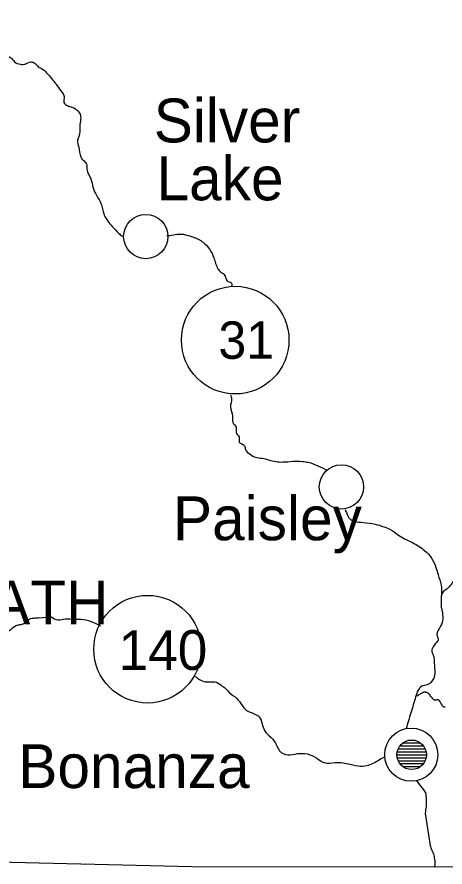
# Model space of a CAD drawing. Extents: x 0 to 1.42, y 0 to 0.92.
# Drawn here: x 0.1901 to 0.2201, y 0.4162 to 0.4758 of the extents above; entities that cross this region are included whole.
import ezdxf

# ---------------------------------------------------------------- set-up
doc = ezdxf.new("R2010")
doc.units = 0
doc.layers.add('P_ODOT_PLAN_TBlock', color=7, linetype='Continuous')

msp = doc.modelspace()

# ---------------------------------------------------------------- linework, layer by layer
at = {"layer": 'P_ODOT_PLAN_TBlock'}
for p, q in [((0.21986348395233393, 0.4352182903872479), (0.21986184353238644, 0.4351782641405353)), ((0.21987037371609391, 0.43433246361559436), (0.21986348395233393, 0.4352182903872479)), ((0.19158690914915827, 0.4336510331694066), (0.19246715849299678, 0.4337081197835994)), ((0.21695075429353475, 0.4246572667652006), (0.2186042976006214, 0.4246572667652006)), ((0.21714268342739304, 0.42486428776258894), (0.21839366767936805, 0.42486428776258894)), ((0.21674635796806893, 0.42403554760509565), (0.2188086939260872, 0.42403554760509565)), ((0.21675849707567396, 0.424242568602484), (0.2187840876268746, 0.424242568602484)), ((0.21682673854549675, 0.4244502457678449), (0.2187283133486594, 0.4244502457678449)), ((0.21558887765310178, 0.42374322477046955), (0.21590416636702559, 0.4238908625657451)), ((0.21676473067149404, 0.4238285266077399), (0.21878999313865957, 0.4238285266077399)), ((0.21682673854549675, 0.423620849442379), (0.2187283133486594, 0.423620849442379)), ((0.2169445206977147, 0.42341382844499065), (0.21859806400480128, 0.42341382844499065)), ((0.21715515061900062, 0.42320680744763484), (0.21839990127515554, 0.42320680744763484)), ((0.2187289695166319, 0.4199246552166442), (0.21906919261373822, 0.4176825292324053)), ((0.20234281466098883, 0.41617170246075175), (0.18827719786309507, 0.41652111190957064)), ((0.24670830022527374, 0.4163564137468475), (0.21936512437226185, 0.4161635003610142)), ((0.21936512437226185, 0.4161635003610142), (0.20234281466098883, 0.41617170246075175))]:
    msp.add_line(p, q, dxfattribs=at)
for points in [[(0.21814027940789246, 0.4281616529179305), (0.2182570794078889, 0.4282290154179576), (0.21850919190789342, 0.42837450291798473), (0.2185813294078956, 0.4284162404179926), (0.21859894190790266, 0.4284258029179376), (0.2186114044078933, 0.42843129041796174)], [(0.2186114044078933, 0.42843129041796174), (0.21861375440788813, 0.4284323279179587), (0.21862782940788364, 0.42843622791795155), (0.2186395294078946, 0.4284383529179574), (0.21865312940790627, 0.4284393779179595), (0.21867021690788482, 0.4284395154179681), (0.21869024190789355, 0.4284395154179681), (0.21870709190790463, 0.4284395529179527), (0.21873575440788037, 0.42843941541797664), (0.21875641690788764, 0.428438927917949), (0.21877479190789065, 0.4284371029179827), (0.21879746690790122, 0.4284331279179882), (0.2188207669078828, 0.42842712791797916), (0.21884709190789117, 0.42841715291797566), (0.21886685440789386, 0.42840759041796544), (0.2188920294079027, 0.42839210291798063), (0.21891591690790335, 0.42837380291794674), (0.21894157940789094, 0.42835302791795316), (0.2189585544078832, 0.4283395904179725), (0.2189711169078816, 0.4283292904179723), (0.21897842940790474, 0.42832339041798734), (0.2189956294079022, 0.42830962791797733)], [(0.2189956294079022, 0.42830962791797733), (0.21900105440790327, 0.4283052279179621)], [(0.21900105440790327, 0.4283052279179621), (0.21901520440788422, 0.4282937279179666), (0.21902696690790208, 0.42828296541799377), (0.21903610440789156, 0.4282719029179487), (0.21904182940788328, 0.42826321541796963), (0.2190474919078844, 0.4282511279179551), (0.21906436690788517, 0.4281886404179434), (0.21906889190789794, 0.42817492791794554), (0.21907042940788474, 0.42817201541793765)], [(0.21907042940788474, 0.42817201541793765), (0.21907296690788391, 0.42816716541797706)], [(0.21907296690788391, 0.42816716541797706), (0.21907691690788872, 0.42815966541796585), (0.2190821669078803, 0.4281516654179648), (0.2190880044078909, 0.4281451904179557)], [(0.2190880044078909, 0.4281451904179557), (0.2190898419078847, 0.42814315291797894), (0.2191029044078893, 0.42813206541797677), (0.2191193919079028, 0.42812014041796054), (0.21914360440790015, 0.42810239041796116), (0.21915291690789915, 0.4280952029179518), (0.21915896690790382, 0.42809000291793964), (0.21916504190788197, 0.42808326541794073), (0.21917010440788545, 0.4280769404179677), (0.21917514190788293, 0.4280698779179721), (0.2191834669078807, 0.42805620291795865), (0.21918892940789894, 0.42804785291797115), (0.21919371690788517, 0.4280412904179329), (0.21919819190790216, 0.42803566541796517), (0.21920969190789763, 0.42802449041799895), (0.21922269190787905, 0.42801294041795895), (0.21923280440787488, 0.42800300291794), (0.21924389190790966, 0.42798992791797313), (0.21926076690791044, 0.42796856541796047), (0.21927417940790145, 0.4279531779179671), (0.21928265440790268, 0.42794526541799516), (0.21930267940787884, 0.42793066541797115), (0.21932176690789842, 0.4279190404179619), (0.21933502940790223, 0.42791082791798307), (0.21934974190787995, 0.4279029529179632), (0.21936026690788535, 0.4278989904179635), (0.21936916690787475, 0.4278963904179574), (0.21938175440789548, 0.42789395291794974), (0.21940485440789415, 0.4278912404179899), (0.2194543794078927, 0.4278861529179641), (0.2194643294078739, 0.42788567791796395), (0.21947600440789514, 0.4278856279179845), (0.21949111690790388, 0.42788702791799527), (0.2195096419078778, 0.427889940417938), (0.21952120440788014, 0.4278927279179973), (0.2195299419078875, 0.42789589041796755), (0.21954010440789534, 0.4279009279179487), (0.21955461690789016, 0.42790896541796697), (0.21956597940790962, 0.4279145029179707), (0.21957234190788352, 0.42791694041797834), (0.2195804669078984, 0.4279189529179654), (0.2195885794079021, 0.4279201279179383), (0.21959974190788975, 0.4279202654179795), (0.21960916690789128, 0.4279190404179619), (0.21961780440790724, 0.4279166154179817), (0.21962651690790858, 0.4279131904179565), (0.21964247940789358, 0.42790434041794645), (0.2196813919078901, 0.4278768154179917), (0.21969452940789644, 0.42786522791796705), (0.21970280440789847, 0.42785596541796383), (0.21970892940788864, 0.4278466029179365), (0.2197142294079085, 0.42783349041795243), (0.21971839190789108, 0.4278191154179663), (0.21972369190789467, 0.42780161541796186), (0.21972779190790298, 0.42779277791797937), (0.2197332794078946, 0.4277839279179694), (0.21974036690787993, 0.42777430291795226), (0.2197534169078897, 0.4277625029179824), (0.2197625669078903, 0.4277532529179415), (0.21976965440789192, 0.4277454654179833), (0.21977682940787388, 0.42773564041798334), (0.21980370440788416, 0.42768940291793617), (0.21981397940787833, 0.4276714404179916)], [(0.21981397940787833, 0.4276714404179916), (0.2198274294078865, 0.4276480529179971), (0.21983964190788222, 0.4276267779179485), (0.2198462794078897, 0.4276138029179405), (0.21985674190788823, 0.4275910654179394), (0.21986890440788823, 0.42756350291796746), (0.2198739419078857, 0.42755434041798823), (0.21988022940790677, 0.4275448404179523), (0.21989016690789312, 0.4275318279179597), (0.21990102940789008, 0.4275184529179859), (0.21991041690790708, 0.4275070779179716), (0.21991702940789226, 0.42749881541794815), (0.21992502940789338, 0.42748879041796517), (0.21995014190787904, 0.42745795291797145), (0.21996241690788162, 0.4274431904179492), (0.21996852940789322, 0.427436815417964), (0.21997805440790255, 0.4274285029179612), (0.21999015440789563, 0.42742054041794464), (0.22000399190790734, 0.42741369041795935), (0.2200192794079093, 0.4274085654179816), (0.22003136690789124, 0.4274060404179773), (0.22004734190788744, 0.427404490417963), (0.22009846690789597, 0.4274017904179655), (0.22010617940788496, 0.4274011404179721), (0.220115216907883, 0.42739987791793743), (0.22012555440790035, 0.42739760291796064)]]:
    msp.add_lwpolyline(points, dxfattribs=at)
for centre, radius in [((0.1991145431023818, 0.4603889095166915), 0.0015540581462570367), ((0.20539263571292318, 0.45312276919135275), 0.003776361295868173), ((0.21285094128701632, 0.4428284190311272), 0.0015540581462570367), ((0.19923996729650784, 0.43143983502690586), 0.003776361295868173), ((0.2177513921662044, 0.424041241064785), 0.001864869767875699), ((0.21778000096375758, 0.42403504052979196), 0.00103603875995216)]:
    msp.add_circle(centre, radius, dxfattribs=at)
for points in [[(0.18648618736438788, 0.47578817227703774), (0.18653474379484059, 0.475600180151047), (0.1865816598053458, 0.4751976210959354), (0.1867056755533838, 0.474875442618219), (0.18712463880797045, 0.47453882844501016), (0.18795501938537873, 0.4740135659778056), (0.18831623985783272, 0.4737891565289997), (0.18868566243002421, 0.47336330351062045), (0.18913218473971594, 0.4730985397310995), (0.1896059380205754, 0.47295844786758895), (0.18989530809930905, 0.47264939274945256), (0.19031099051400066, 0.472478460990942), (0.19065580678697958, 0.47248633500667697), (0.1910416335586136, 0.47263298854997754), (0.19134117424103478, 0.47253390718515464), (0.19157280153763578, 0.47230063946863876), (0.1918716860520519, 0.4721346289699381), (0.19224176479221589, 0.4717848914371166), (0.19289563618329855, 0.47096927463923594), (0.19323815586832485, 0.47049880219827156), (0.19338874641952553, 0.47020779169959037), (0.19336873329615292, 0.4697832510171887), (0.19347995376858082, 0.46965332975733315), (0.1937791663670321, 0.46951815915366507), (0.19430180416228163, 0.4692488021982715), (0.19450193539587743, 0.4689797733268804), (0.1944842188604574, 0.4681484084974971), (0.19442680416229466, 0.4673970961615391), (0.19431328710191414, 0.467120521358383), (0.19440941571084455, 0.46666842162084365), (0.19456263093393514, 0.4659528704397609), (0.1947227359208183, 0.465746505610345), (0.19493664668196664, 0.4655181591536716), (0.19498815586834442, 0.46511560009856007), (0.195262434083548, 0.4644351539043148), (0.19541138421480111, 0.4638042483924972), (0.1959655180730558, 0.4626986053478778), (0.19607542620953874, 0.46233147936363883), (0.19620305088144172, 0.4618974242455221), (0.1967588251596765, 0.46110018015103393), (0.19720862830926325, 0.46062511453422955), (0.1974448487817042, 0.46043646624026624), (0.19753179103892204, 0.4604190777888488)], [(0.20059511124892188, 0.4604535266077464), (0.20066400888671712, 0.4604551670276939), (0.20168992752188122, 0.4605552326444918), (0.20196256531713727, 0.46049191243451154), (0.20242778841425663, 0.46036100692268095), (0.20313316899168446, 0.45998830351062703), (0.20360528185259638, 0.4594817418308174), (0.2038887464195125, 0.4588951276576152), (0.2041850062620387, 0.45813430088594204), (0.2043628277843419, 0.45791021952110617), (0.20459018998907283, 0.457739943930568), (0.20474570180008342, 0.4574577916995968), (0.20482542620953872, 0.45728325101718864), (0.20509511124890228, 0.4571612037731007), (0.20516105613080513, 0.45686494393057453)], [(0.2279373028499587, 0.4504361381562963), (0.2276840220100702, 0.44986855285445904), (0.22697536059274737, 0.4486989334318868), (0.2265872372331608, 0.4480962431431795), (0.22642516374236019, 0.44795811978358635), (0.2261203737160939, 0.447851820571001), (0.22579130547461757, 0.4474098914371167), (0.22544550494969623, 0.4472051670276808), (0.2250810036373472, 0.44681245049225427), (0.22493435009404666, 0.44616907778882925), (0.2247512792278984, 0.4453826604660011), (0.22469058368984066, 0.4448865974738816), (0.22454589865049013, 0.4446274111221756), (0.22415088552711102, 0.44444073133212975), (0.22405967817805572, 0.4440923061352859), (0.224018011511363, 0.44382852660773986), (0.22377949445100204, 0.4436100226707189), (0.2236892713538892, 0.4434449964239933), (0.22339694851926306, 0.44321763421929494), (0.22310232909668437, 0.442489615846572), (0.22283559681321327, 0.44195352660773984), (0.22268697476596266, 0.4408764268702005), (0.2226817254221502, 0.43990168933737905), (0.22278146295494555, 0.4392130410434289), (0.22276210599957802, 0.43894926151588287), (0.2225816598053523, 0.4386723586287242), (0.2221853343460282, 0.43821730613529236), (0.221518011511363, 0.43728915652900624), (0.221129888151809, 0.4366953245080089), (0.22077424510717003, 0.4362940777888422), (0.22026965193131048, 0.43567826414055477), (0.21986446820427635, 0.43523666309067294), (0.21986348395233393, 0.4352182903872479)], [(0.20507312962161223, 0.44925569196206405), (0.205137105999565, 0.4490106132219131), (0.20505803775808212, 0.44844302792007584), (0.20521158106517526, 0.4477806263452531), (0.2052270010126753, 0.44733344786758894), (0.20545370704943378, 0.4470066762140325), (0.20549176479222894, 0.4465683560040458), (0.20566991439850207, 0.44634886781508243), (0.20567680416229464, 0.44597321164710346), (0.2060560692541712, 0.4457127129594524), (0.2061085626924914, 0.4454531985237439), (0.20643828710194023, 0.445112647342635), (0.2068221453696568, 0.44490595442924913), (0.20729622673448617, 0.44483771295942637), (0.20773914012031294, 0.4447248520670509), (0.20824438946414495, 0.4445982116470904), (0.20922043933291135, 0.4446047733268804), (0.21013809025154, 0.44461560009854045), (0.21052293277123157, 0.4445519518045903), (0.21120239471346922, 0.44431343474422935), (0.21183330022528676, 0.44399355285446557)], [(0.2131167647922094, 0.44124256860249705), (0.21322240783682228, 0.44095024576783837), (0.2134487857895782, 0.44058279169959685), (0.213511449831586, 0.4405293140093017), (0.21377490127516208, 0.44041678120089617), (0.21439235534339704, 0.44033016702768085), (0.21520665980533274, 0.4402163218833304), (0.2158191926137252, 0.44003128251323215), (0.21624340521215688, 0.43986920902243154), (0.21684576741689435, 0.4394384347442098), (0.21782805088144824, 0.4389262956366178), (0.2186892713538892, 0.43836067883869795), (0.21917483565835114, 0.4378229491799184), (0.2194802818525899, 0.43716481269696567), (0.21969156794181569, 0.436475508235043), (0.21987168605207147, 0.43576422214579763), (0.219873326472019, 0.43523666309067294)], [(0.21987037371609391, 0.43433246361559436), (0.21996420573710432, 0.4337117287074644), (0.21986742096020143, 0.43317990456050226), (0.21958723723314774, 0.4326484084975102), (0.21956361518591017, 0.43237577070222155), (0.219647276603233, 0.43214742424551555), (0.21943992752187472, 0.4318216368439669), (0.21924570180009642, 0.43151815915367814), (0.2191866466819862, 0.4313170436681073), (0.219266043007439, 0.43108869721140136), (0.21934084615705185, 0.4308383691274053), (0.21936578054023437, 0.4304535266077464), (0.21935659418855438, 0.42950142687018755), (0.21920272279745873, 0.42918876282821883), (0.2188657805402474, 0.4289436840880353), (0.2184845469444534, 0.4288373848754499), (0.2182279852646699, 0.4285562168964538), (0.21806000626201913, 0.4281051014108895), (0.21772273592083785, 0.42697025889118484), (0.2173894025874915, 0.42585182057098797)], [(0.18433723723315426, 0.42613528513790405), (0.1848552818525964, 0.42687675495417704), (0.18576013749561496, 0.4277999833006532), (0.1865649275218682, 0.42848633500668354), (0.1867348750284364, 0.42848600692268096), (0.1869897962882724, 0.42842268671273326), (0.18725882515966344, 0.428480101410896), (0.18731263093396122, 0.428488959678606), (0.18732641046151377, 0.42860510141087643), (0.1873195206977212, 0.42895385469172287), (0.18737332647201896, 0.4290161906497281), (0.18749471754813443, 0.4291188809384486), (0.18752752594708458, 0.4293780672901546), (0.18752621361110702, 0.42999978645025955), (0.18759183040900732, 0.430616584350522), (0.18770042620954527, 0.4308442746392229), (0.18791171229877104, 0.4309600882875234), (0.18817746033026714, 0.43133476020352735), (0.1883812004877605, 0.4317724242455417), (0.18901932384734052, 0.43224913028226103), (0.18957739471346272, 0.4327711119095706), (0.1899592844772618, 0.4330739334318868), (0.19022404825678282, 0.4331582510171822), (0.19051965193133655, 0.43322025889118493), (0.1908208330336727, 0.4334384347442033), (0.19104557056648105, 0.433598867815089), (0.19126046557960447, 0.4336297077100891), (0.19152916636702555, 0.4336421749016966), (0.19158690914915827, 0.4336510331694066)], [(0.19246715849299678, 0.4337081197835994), (0.19295239471348877, 0.4334997864502661), (0.19347634484471588, 0.4335611381562963), (0.19411217161637595, 0.4335506394686388), (0.19471650232503082, 0.4335266893373987), (0.19544517686569368, 0.4333236053478778), (0.1959448487817107, 0.43308574445548936)], [(0.20259839208879732, 0.4295316105972477), (0.20288841833553603, 0.4293160594161193), (0.2032817910389351, 0.4291628441930287), (0.20376046557960445, 0.4291484084975037), (0.20413644983158596, 0.4290982116471035), (0.20448881203629735, 0.4288468993111324), (0.204636121747603, 0.4287524111221821), (0.20494353644575922, 0.4284299045604958), (0.20551866767936153, 0.42797222739514146), (0.20619517686570674, 0.42715234550535813), (0.20672207975285886, 0.4269138284449972), (0.2070836283092828, 0.4266940121720313), (0.20728277529090355, 0.42621500954735936), (0.20745042620955179, 0.42574060009856), (0.20790908762684854, 0.425247489862333), (0.20830049182633015, 0.42470549511168343), (0.20850882515966346, 0.42432032450798934), (0.2090937989129508, 0.4240283297573331), (0.209756856655746, 0.4241159281825235), (0.21045961256125129, 0.42409164996731347), (0.2111118435323864, 0.4238039203085273), (0.21162988815179595, 0.4234896158465785), (0.21241335271873163, 0.42349191243449846), (0.21346486190508332, 0.42337314603030557), (0.2141984577055887, 0.42324158435050246), (0.2147584970756935, 0.42331146624027277), (0.21558887765310178, 0.42374322477046955)], [(0.21812791964787198, 0.42220287043976085), (0.2181597437948471, 0.4221579229332057), (0.21856000626203873, 0.4216562825132386), (0.21874209287621194, 0.42136067883871753), (0.21879360206255713, 0.42093581007231334), (0.21879557056650717, 0.42039020639776614), (0.2187306099365794, 0.4199568074476218), (0.2187289695166319, 0.4199246552166442)], [(0.21906919261373822, 0.4176825292324053), (0.2191302162357985, 0.4175053638780746), (0.21930705350612664, 0.4170847602035404), (0.21938120048776702, 0.4166953245080089), (0.21941564930666466, 0.4163957838255876), (0.21936512437226185, 0.4161635003610142)]]:
    msp.add_spline(points, degree=3, dxfattribs=at)

# ---------------------------------------------------------------- texts
for s, height, p in [('Silver', 0.003075787401574803, (0.19967385140639565, 0.46699256860247745)), ('Lake', 0.003075787401574803, (0.19987070180009645, 0.46293088881245126)), ('31', 0.0026246712598425198, (0.20421453382109384, 0.45181048198830426)), ('Paisley', 0.003075787401574803, (0.20102785403106108, 0.43908771295944593)), ('KLAMATH', 0.003075787401574803, (0.17706984878173024, 0.43317465521665727)), ('140', 0.0027887125984251966, (0.19721190914915826, 0.4299866630906795)), ('Bonanza', 0.003075787401574803, (0.19016860206257016, 0.4217005738518213))]:
    msp.add_text(s, height=height, dxfattribs=at).set_placement(p)

doc.saveas('drawing.dxf')
